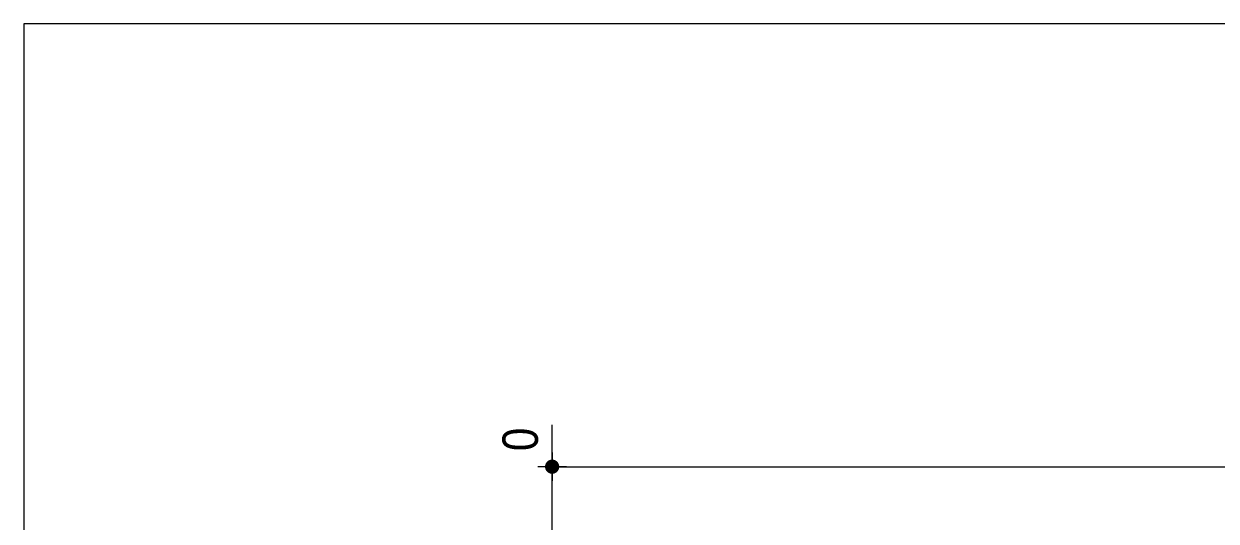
# Model space of a CAD drawing. Header units: millimetres. Extents: x 2 to 287, y 5 to 195.
# Drawn here: x 5 to 92.3, y 158.6 to 195 of the extents above; entities that cross this region are included whole.
import ezdxf

# ---------------------------------------------------------------- set-up
doc = ezdxf.new("R2010")
doc.units = ezdxf.units.MM
doc.layers.add('Cotation', color=7, linetype='Continuous', lineweight=0)
doc.layers.add('Feuille dessin', color=5, linetype='Continuous', lineweight=0)
doc.styles.add('ARIAL', font='ARIAL.TTF')

# ---------------------------------------------------------------- blocks, each defined once
blk = doc.blocks.new('*A5')
at = {"layer": 'Feuille dessin', "linetype": 'Continuous', "lineweight": 0}
for p, q in [((282, 195), (5, 195)), ((5, 195), (5, 5))]:
    blk.add_line(p, q, dxfattribs=at)
blk = doc.blocks.new('*A11')
at = {"layer": 'Cotation'}
blk.add_hatch(color=256, dxfattribs=at).paths.add_polyline_path([(43.654, 162.067), (43.629, 162.069), (43.604, 162.072), (43.579, 162.076), (43.554, 162.082), (43.529, 162.089), (43.505, 162.097), (43.481, 162.106), (43.458, 162.116), (43.435, 162.128), (43.413, 162.14), (43.391, 162.154), (43.37, 162.169), (43.35, 162.184), (43.331, 162.201), (43.312, 162.219), (43.295, 162.237), (43.278, 162.256), (43.262, 162.276), (43.248, 162.297), (43.234, 162.319), (43.221, 162.341), (43.21, 162.364), (43.2, 162.387), (43.19, 162.411), (43.182, 162.435), (43.176, 162.46), (43.17, 162.485), (43.166, 162.51), (43.163, 162.535), (43.161, 162.561), (43.16, 162.586), (43.161, 162.612), (43.163, 162.637), (43.166, 162.663), (43.17, 162.688), (43.176, 162.713), (43.182, 162.737), (43.19, 162.761), (43.2, 162.785), (43.21, 162.809), (43.221, 162.831), (43.234, 162.854), (43.248, 162.875), (43.262, 162.896), (43.278, 162.916), (43.295, 162.935), (43.312, 162.954), (43.331, 162.972), (43.35, 162.988), (43.37, 163.004), (43.391, 163.019), (43.413, 163.032), (43.435, 163.045), (43.458, 163.056), (43.481, 163.067), (43.505, 163.076), (43.529, 163.084), (43.554, 163.091), (43.579, 163.096), (43.604, 163.101), (43.629, 163.104), (43.654, 163.106), (43.68, 163.106), (43.706, 163.106), (43.731, 163.104), (43.756, 163.101), (43.781, 163.096), (43.806, 163.091), (43.831, 163.084), (43.855, 163.076), (43.879, 163.067), (43.902, 163.056), (43.925, 163.045), (43.947, 163.032), (43.969, 163.019), (43.99, 163.004), (44.01, 162.988), (44.029, 162.972), (44.048, 162.954), (44.065, 162.935), (44.082, 162.916), (44.098, 162.896), (44.112, 162.875), (44.126, 162.854), (44.139, 162.831), (44.15, 162.809), (44.16, 162.785), (44.17, 162.761), (44.178, 162.737), (44.184, 162.713), (44.19, 162.688), (44.194, 162.663), (44.197, 162.637), (44.199, 162.612), (44.2, 162.586), (44.199, 162.561), (44.197, 162.535), (44.194, 162.51), (44.19, 162.485), (44.184, 162.46), (44.178, 162.435), (44.17, 162.411), (44.16, 162.387), (44.15, 162.364), (44.139, 162.341), (44.126, 162.319), (44.112, 162.297), (44.098, 162.276), (44.082, 162.256), (44.065, 162.237), (44.048, 162.219), (44.029, 162.201), (44.01, 162.184), (43.99, 162.169), (43.969, 162.154), (43.947, 162.14), (43.925, 162.128), (43.902, 162.116), (43.879, 162.106), (43.855, 162.097), (43.831, 162.089), (43.806, 162.082), (43.781, 162.076), (43.756, 162.072), (43.731, 162.069), (43.706, 162.067), (43.68, 162.066)], flags=17)
at = {"layer": 'Cotation', "linetype": 'Continuous', "lineweight": 0}
for p, q in [((43.68, 140.393), (43.68, 165.655)), ((43.68, 163.626), (43.68, 161.546)), ((44.72, 162.586), (42.64, 162.586)), ((43.68, 162.586), (42.64, 162.586)), ((43.68, 162.586), (241.223, 162.586))]:
    blk.add_line(p, q, dxfattribs=at)
at = {"layer": 'Cotation'}
blk.add_point((43.68, 162.586), dxfattribs=at)
at = {"layer": 'Cotation', "style": 'ARIAL', "width": 0.85}
blk.add_text('0', height=2.6, rotation=90.00021, dxfattribs=at).set_placement((42.64, 163.726))

msp = doc.modelspace()

# ---------------------------------------------------------------- block references
at = {"lineweight": 0}
for name in ['*A5', '*A11']:
    msp.add_blockref(name, (0, 0), dxfattribs=at)

doc.saveas('drawing.dxf')
